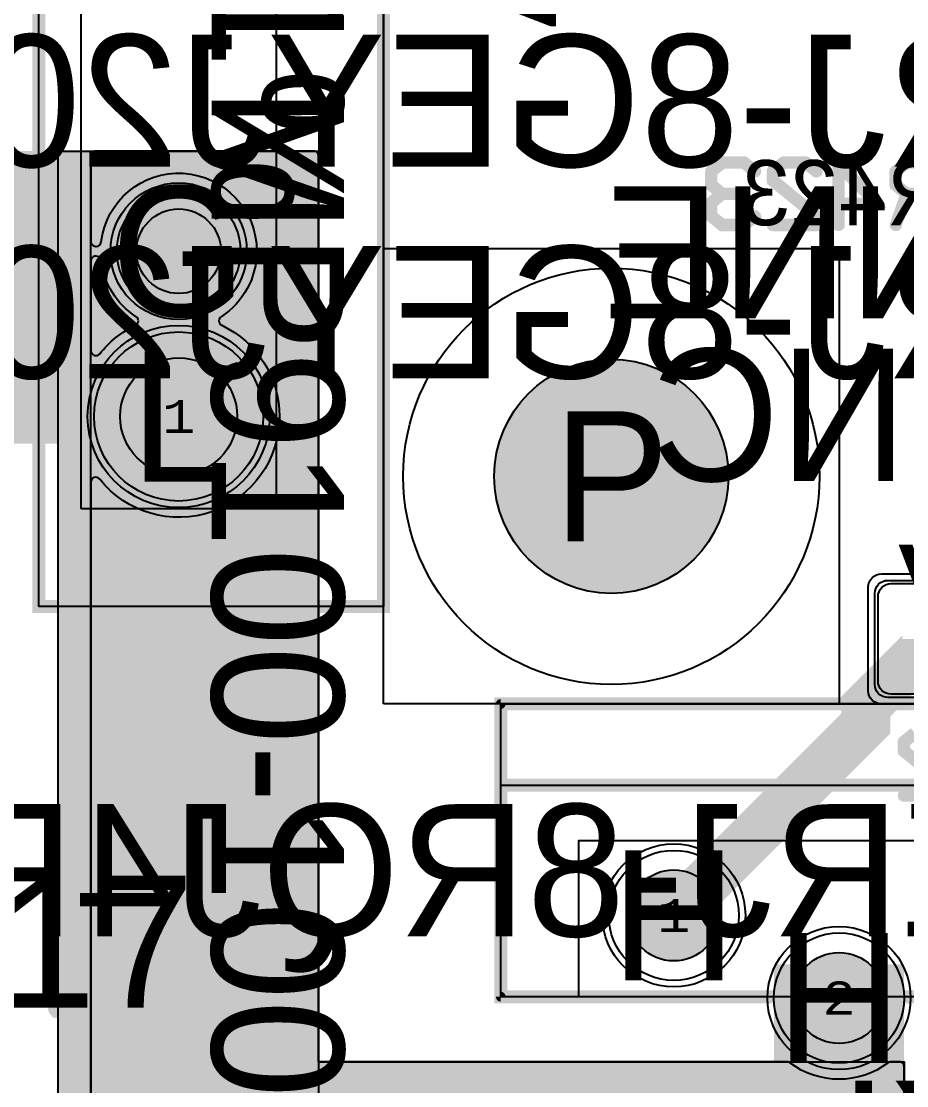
# Model space of a CAD drawing. Extents: x -28 to 199, y -61 to 255.
# Drawn here: x 20.93 to 34.54, y 11.13 to 27.5 of the extents above; entities that cross this region are included whole.
import ezdxf
from ezdxf.enums import TextEntityAlignment as Align

# ---------------------------------------------------------------- set-up
doc = ezdxf.new("R2010")
doc.units = 0
doc.header["$MEASUREMENT"] = 0
for name, color, linetype in [('ASSEMBLY_OUTLINES_TOP', 102, 'CONTINUOUS'), ('ASSEMBLY_PART_NUMBERS_BTM', 191, 'CONTINUOUS'), ('ASSEMBLY_PART_NUMBERS_TOP', 102, 'CONTINUOUS'), ('ASSEMBLY_REF_DES_TOP', 102, 'CONTINUOUS'), ('DRILL_DRAWING', 21, 'CONTINUOUS'), ('GENERATED_SILKSCREEN_BTM', 255, 'CONTINUOUS'), ('GENERATED_SILKSCREEN_TOP', 140, 'CONTINUOUS'), ('MOUNTING_HOLE_PADS_LAYER14', 150, 'CONTINUOUS'), ('MOUNTING_HOLE_PADS_LAYER17', 10, 'CONTINUOUS'), ('MOUNTING_HOLE_PADS_LAYER_2', 230, 'CONTINUOUS'), ('MOUNTING_HOLE_PADS_LAYER_3', 81, 'CONTINUOUS'), ('MOUNTING_HOLES_LAYER_2', 42, 'CONTINUOUS'), ('MOUNTING_HOLES_LAYER_3', 42, 'CONTINUOUS'), ('MOUNTING_HOLES_LAYER_BOT21', 42, 'CONTINUOUS'), ('MOUNTING_HOLES_LAYER_TOP', 42, 'CONTINUOUS'), ('PART_HOLES_LAYER_2', 30, 'CONTINUOUS'), ('PART_HOLES_LAYER_3', 30, 'CONTINUOUS'), ('PART_HOLES_LAYER_BOTTOM', 30, 'CONTINUOUS'), ('PART_HOLES_LAYER_TOP', 30, 'CONTINUOUS'), ('PART_PADS_LAYER_2', 230, 'CONTINUOUS'), ('PART_PADS_LAYER_3', 81, 'CONTINUOUS'), ('PART_PADS_LAYER_BOTTOM', 10, 'CONTINUOUS'), ('PART_PADS_LAYER_TOP', 150, 'CONTINUOUS'), ('PART_PADS_SMD_BTM', 10, 'CONTINUOUS'), ('PIN_NUMBERS_BTM', 8, 'CONTINUOUS'), ('PIN_NUMBERS_TOP', 8, 'CONTINUOUS'), ('PLACEMENT_OUTLINES_TOP', 130, 'CONTINUOUS'), ('PLANE_DATA_LAYER_2', 230, 'CONTINUOUS'), ('PLANE_DATA_LAYER_3', 81, 'CONTINUOUS'), ('PLANE_DATA_LAYER_BOTTOM', 10, 'CONTINUOUS'), ('PLANE_DATA_LAYER_TOP', 150, 'CONTINUOUS'), ('PLANE_SHAPES_LAYER_2', 230, 'CONTINUOUS'), ('PLANE_SHAPES_LAYER_3', 81, 'CONTINUOUS'), ('PLANE_SHAPES_LAYER_BOTTOM', 10, 'CONTINUOUS'), ('PLANE_SHAPES_LAYER_TOP', 150, 'CONTINUOUS'), ('SILKSCREEN_OUTLINES_TOP', 150, 'CONTINUOUS'), ('SILKSCREEN_REF_DES_BTM', 211, 'CONTINUOUS'), ('SILKSCREEN_REF_DES_TOP', 150, 'CONTINUOUS'), ('SOLDERMASK_PADS_BTM', 12, 'CONTINUOUS'), ('SOLDERMASK_PADS_TOP', 180, 'CONTINUOUS'), ('SOLDERPASTE_PADS_BTM', 12, 'CONTINUOUS'), ('TRACES_LAYER_BOTTOM', 10, 'CONTINUOUS')]:
    doc.layers.add(name, color=color, linetype=linetype)
doc.styles.add('COURIER_NEW', font='COUR.TTF')
doc.styles.add('VERDANA', font='verdana.TTF')
doc.styles.add('VERIBEST_GERBER_0', font='txt')

msp = doc.modelspace()

# ---------------------------------------------------------------- hatches: boundary and pattern name
at = {"layer": 'MOUNTING_HOLES_LAYER_2'}
h = msp.add_hatch(color=256, dxfattribs=at)
edge = h.paths.add_edge_path()
edge.add_arc((23.35, 23.96), 0.65, 0, 360)
h = msp.add_hatch(color=256, dxfattribs=at)
edge = h.paths.add_edge_path()
edge.add_arc((30, 20.5), 1.8, 0, 360)
at = {"layer": 'MOUNTING_HOLES_LAYER_3'}
h = msp.add_hatch(color=256, dxfattribs=at)
edge = h.paths.add_edge_path()
edge.add_arc((23.35, 23.96), 0.65, 0, 360)
h = msp.add_hatch(color=256, dxfattribs=at)
edge = h.paths.add_edge_path()
edge.add_arc((30, 20.5), 1.8, 0, 360)
at = {"layer": 'MOUNTING_HOLES_LAYER_BOT21'}
h = msp.add_hatch(color=256, dxfattribs=at)
edge = h.paths.add_edge_path()
edge.add_arc((23.35, 23.96), 0.65, 0, 360)
h = msp.add_hatch(color=256, dxfattribs=at)
edge = h.paths.add_edge_path()
edge.add_arc((30, 20.5), 1.8, 0, 360)
at = {"layer": 'MOUNTING_HOLES_LAYER_TOP'}
h = msp.add_hatch(color=256, dxfattribs=at)
edge = h.paths.add_edge_path()
edge.add_arc((23.35, 23.96), 0.65, 0, 360)
h = msp.add_hatch(color=256, dxfattribs=at)
edge = h.paths.add_edge_path()
edge.add_arc((30, 20.5), 1.8, 0, 360)
at = {"layer": 'PART_HOLES_LAYER_2'}
h = msp.add_hatch(color=256, dxfattribs=at)
edge = h.paths.add_edge_path()
edge.add_arc((23.35, 21.42), 0.9, 0, 360)
h = msp.add_hatch(color=256, dxfattribs=at)
edge = h.paths.add_edge_path()
edge.add_arc((30.96, 13.75), 0.7, 0, 360)
h = msp.add_hatch(color=256, dxfattribs=at)
edge = h.paths.add_edge_path()
edge.add_arc((33.5, 12.48), 0.7, 0, 360)
at = {"layer": 'PART_HOLES_LAYER_3'}
h = msp.add_hatch(color=256, dxfattribs=at)
edge = h.paths.add_edge_path()
edge.add_arc((23.35, 21.42), 0.9, 0, 360)
h = msp.add_hatch(color=256, dxfattribs=at)
edge = h.paths.add_edge_path()
edge.add_arc((30.96, 13.75), 0.7, 0, 360)
h = msp.add_hatch(color=256, dxfattribs=at)
edge = h.paths.add_edge_path()
edge.add_arc((33.5, 12.48), 0.7, 0, 360)
at = {"layer": 'PART_HOLES_LAYER_BOTTOM'}
h = msp.add_hatch(color=256, dxfattribs=at)
edge = h.paths.add_edge_path()
edge.add_arc((23.35, 21.42), 0.9, 0, 360)
h = msp.add_hatch(color=256, dxfattribs=at)
edge = h.paths.add_edge_path()
edge.add_arc((30.96, 13.75), 0.7, 0, 360)
h = msp.add_hatch(color=256, dxfattribs=at)
edge = h.paths.add_edge_path()
edge.add_arc((33.5, 12.48), 0.7, 0, 360)
at = {"layer": 'PART_HOLES_LAYER_TOP'}
h = msp.add_hatch(color=256, dxfattribs=at)
edge = h.paths.add_edge_path()
edge.add_arc((23.35, 21.42), 0.9, 0, 360)
h = msp.add_hatch(color=256, dxfattribs=at)
edge = h.paths.add_edge_path()
edge.add_arc((30.96, 13.75), 0.7, 0, 360)
h = msp.add_hatch(color=256, dxfattribs=at)
edge = h.paths.add_edge_path()
edge.add_arc((33.5, 12.48), 0.7, 0, 360)
at = {"layer": 'PLANE_DATA_LAYER_2'}
h = msp.add_hatch(color=256, dxfattribs=at)
h.paths.add_polyline_path([(34.5, 9.5762, -0.414213562373095), (34.4238, 9.5), (21.5762, 9.5, -0.414213562373095), (21.5, 9.5762), (21.5, 20.999992, 0.414213562373095), (21.499992, 21), (16.0762, 21, -0.414213562373095), (16, 21.0762), (16, 43.9238, -0.414213562373095), (16.0762, 44), (24.4238, 44, -0.414213562373095), (24.5, 43.9238), (24.5, 42.899667, -0.7486991945556105), (24.359685, 42.858488, 1.183033320293484), (22.609261, 41.265911, -0.2303238344704473), (22.638424, 41.205961, -0.2813092956367903), (22.596999, 41.138159, 0.2813096982232418), (21.7, 39.67, 0.6277045624335634), (24.376399, 38.3781, -0.6277054903425298), (24.5, 38.318438), (24.5, 37.0762, -0.414213562373095), (24.4238, 37), (19.000008, 37, 0.414213562373095), (19, 36.999992), (19, 25.500008, 0.414213562373095), (19.000008, 25.5), (25.4238, 25.5, -0.414213562373095), (25.5, 25.4238), (25.5, 11.500008, 0.414213562373095), (25.500008, 11.5), (32.697973, 11.5, -0.1638047415041784), (32.744055, 11.484487, 0.3366466963712166), (34.255945, 11.484487, -0.1638047415041784), (34.302027, 11.5), (34.4238, 11.5, -0.414213562373095), (34.5, 11.4238)], flags=0)
h.paths.add_polyline_path([(21.7, 21.42, 0.9999999999999999), (25, 21.42, 0.2813096982232418), (24.103001, 22.888159, -0.2813092956367844), (24.061576, 22.955961, -0.2303238344704473), (24.090739, 23.015911, 2.8945284113910734), (22.609261, 23.015911, -0.2303238344704473), (22.638424, 22.955961, -0.2813092956367845), (22.596999, 22.888159, 0.2813096982232418)], flags=0)
for points in [[(23.35, 23.96), (22.44759, 24.86241)], [(23.35, 23.96), (24.25241, 24.86241)], [(23.35, 23.96), (22.352888, 23.163474)], [(23.35, 23.96), (24.347112, 23.163474)], [(23.35, 21.42), (22.129392, 22.640608)], [(23.35, 21.42), (24.570608, 22.640608)], [(23.35, 21.42), (22.129392, 20.199392)], [(23.35, 21.42), (24.570608, 20.199392)], [(33.5, 12.48), (33.5, 11.1538)]]:
    msp.add_hatch(color=256, dxfattribs=at).paths.add_polyline_path(points, is_closed=False, flags=0)
at = {"layer": 'PLANE_DATA_LAYER_3'}
h = msp.add_hatch(color=256, dxfattribs=at)
h.paths.add_polyline_path([(34.5, 9.0762, -0.414213562373095), (34.4238, 9), (21.5762, 9, -0.414213562373095), (21.5, 9.0762), (21.5, 20.999992, 0.414213562373095), (21.499992, 21), (16.0762, 21, -0.414213562373095), (16, 21.0762), (16, 43.9238, -0.414213562373095), (16.0762, 44), (24.4238, 44, -0.414213562373095), (24.5, 43.9238), (24.5, 42.899667, -0.7486991945556105), (24.359685, 42.858488, 1.183033320293484), (22.609261, 41.265911, -0.2303238344704473), (22.638424, 41.205961, -0.2813092956367903), (22.596999, 41.138159, 0.2813096982232418), (21.7, 39.67, 0.6277045624335634), (24.376399, 38.3781, -0.6277054903425298), (24.5, 38.318438), (24.5, 37.0762, -0.414213562373095), (24.4238, 37), (19.000008, 37, 0.414213562373095), (19, 36.999992), (19, 25.500008, 0.414213562373095), (19.000008, 25.5), (25.4238, 25.5, -0.414213562373095), (25.5, 25.4238), (25.5, 11.500008, 0.414213562373095), (25.500008, 11.5), (32.697973, 11.5, -0.1638047415041784), (32.744055, 11.484487, 0.3366466963712166), (34.255945, 11.484487, -0.1638047415041784), (34.302027, 11.5), (34.4238, 11.5, -0.414213562373095), (34.5, 11.4238)], flags=0)
h.paths.add_polyline_path([(21.7, 21.42, 0.9999999999999999), (25, 21.42, 0.2813096982232418), (24.103001, 22.888159, -0.2813092956367844), (24.061576, 22.955961, -0.2303238344704473), (24.090739, 23.015911, 2.8945284113910734), (22.609261, 23.015911, -0.2303238344704473), (22.638424, 22.955961, -0.2813092956367845), (22.596999, 22.888159, 0.2813096982232418)], flags=0)
for points in [[(23.35, 23.96), (22.44759, 24.86241)], [(23.35, 23.96), (24.25241, 24.86241)], [(23.35, 23.96), (22.352888, 23.163474)], [(23.35, 23.96), (24.347112, 23.163474)], [(23.35, 21.42), (22.129392, 22.640608)], [(23.35, 21.42), (24.570608, 22.640608)], [(23.35, 21.42), (22.129392, 20.199392)], [(23.35, 21.42), (24.570608, 20.199392)], [(33.5, 12.48), (33.5, 11.1538)]]:
    msp.add_hatch(color=256, dxfattribs=at).paths.add_polyline_path(points, is_closed=False, flags=0)
at = {"layer": 'PLANE_DATA_LAYER_BOTTOM'}
h = msp.add_hatch(color=256, dxfattribs=at)
h.paths.add_polyline_path([(34.5, 8.5762, -0.414213562373095), (34.4238, 8.5), (21.5762, 8.5, -0.414213562373095), (21.5, 8.5762), (21.5, 25.4238, -0.414213562373095), (21.5762, 25.5), (25.4238, 25.5, -0.414213562373095), (25.5, 25.4238), (25.5, 11.000008, 0.414213562373095), (25.500008, 11), (32.499992, 11, 0.414213562373095), (32.5, 11.000008), (32.5, 11.528475, -0.6628460145526032), (32.629279, 11.583147, 0.4055801403434537), (34.370721, 11.583147, -0.6628460145526032), (34.5, 11.528475)], flags=0)
h.paths.add_polyline_path([(21.8, 21.42, 0.9999999999999999), (24.9, 21.42), (24.9, 21.420001, 0.2899560179738925), (24.01291, 22.82109, -0.5870283293925452), (24.003972, 22.953859, 3.3734481297012997), (22.696028, 22.953859, -0.5870288468671112), (22.68709, 22.82109, 0.2899560179738925), (21.8, 21.420001)], flags=0)
for points in [[(23.35, 23.96), (22.44759, 24.86241)], [(23.35, 23.96), (24.25241, 24.86241)], [(23.35, 23.96), (22.382513, 23.127741)], [(23.35, 23.96), (24.317487, 23.127741)], [(23.35, 21.42), (22.200103, 22.569897)], [(23.35, 21.42), (24.499897, 22.569897)], [(23.35, 21.42), (22.200103, 20.270103)], [(23.35, 21.42), (24.499897, 20.270103)], [(33.5, 12.48), (33.5, 11.1538)]]:
    msp.add_hatch(color=256, dxfattribs=at).paths.add_polyline_path(points, is_closed=False, flags=0)
at = {"layer": 'PLANE_DATA_LAYER_TOP'}
for points in [[(34.5, 11.4238, 0.414213562373095), (34.4238, 11.5), (34.302027, 11.5, 0.1638047415041784), (34.255945, 11.484487, -0.3366466963712166), (32.744055, 11.484487, 0.1638047415041784), (32.697973, 11.5), (25.500008, 11.5, -0.414213562373095), (25.5, 11.500008), (25.5, 25.4238, 0.414213562373095), (25.4238, 25.5), (22.0762, 25.5, 0.414213562373095), (22, 25.4238), (22, 24.1112, 0.414213562373095), (22.0762, 24.035), (22.082789, 24.035, 0.379842992008696), (22.158452, 24.102172, -0.942316194632168), (24.55, 23.96, -0.2538604440202612), (24.003972, 22.953859, 0.2538611825590406), (23.969299, 22.889969, 0.2899551032737696), (24.01291, 22.82109, -0.2899560179738925), (24.9, 21.420001), (24.9, 21.42, -0.7104239241931212), (22.135887, 20.456449, 0.7104155978778304), (22, 20.40908), (22, 9.0762, 0.414213562373095), (22.0762, 9), (34.4238, 9, 0.414213562373095), (34.5, 9.0762)], [(22.730701, 22.889969, 0.2538611825590406), (22.696028, 22.953859, -0.2224854822321104), (22.158452, 23.817828, 0.3798429920087093), (22.082789, 23.885), (22.0762, 23.885, 0.414213562373095), (22, 23.8088), (22, 22.43092, 0.7104155978778304), (22.135887, 22.383551, -0.1150097416584898), (22.687091, 22.82109, 0.2899539238480835)]]:
    msp.add_hatch(color=256, dxfattribs=at).paths.add_polyline_path(points, flags=0)
for points in [[(23.35, 23.96), (22.451394, 24.866197)], [(23.35, 23.96), (24.25241, 24.86241)], [(23.35, 23.96), (22.386022, 23.123679)], [(23.35, 23.96), (24.317487, 23.127741)], [(23.35, 21.42), (22.366281, 22.714922)], [(23.35, 21.42), (24.499897, 22.569897)], [(23.35, 21.42), (22.366281, 20.125078)], [(23.35, 21.42), (24.499897, 20.270103)], [(33.5, 12.48), (33.5, 11.1538)]]:
    msp.add_hatch(color=256, dxfattribs=at).paths.add_polyline_path(points, is_closed=False, flags=0)
at = {"layer": 'PLANE_SHAPES_LAYER_2'}
msp.add_hatch(color=256, dxfattribs=at).paths.add_polyline_path([(34.5, 9.5), (21.5, 9.5), (21.5, 25.5), (25.5, 25.5), (25.5, 11.5), (34.5, 11.5)], flags=0)
at = {"layer": 'PLANE_SHAPES_LAYER_3'}
msp.add_hatch(color=256, dxfattribs=at).paths.add_polyline_path([(34.5, 9), (21.5, 9), (21.5, 25.5), (25.5, 25.5), (25.5, 11.5), (34.5, 11.5)], flags=0)
at = {"layer": 'PLANE_SHAPES_LAYER_BOTTOM'}
msp.add_hatch(color=256, dxfattribs=at).paths.add_polyline_path([(34.5, 8.5), (21.5, 8.5), (21.5, 25.5), (25.5, 25.5), (25.5, 11), (34.5, 11)], flags=0)
at = {"layer": 'PLANE_SHAPES_LAYER_TOP'}
msp.add_hatch(color=256, dxfattribs=at).paths.add_polyline_path([(34.5, 9), (22, 9), (22, 25.5), (25.5, 25.5), (25.5, 11.5), (34.5, 11.5)], flags=0)

# ---------------------------------------------------------------- linework, layer by layer
at = {"layer": 'ASSEMBLY_OUTLINES_TOP'}
for points in [[(26.5, 17), (26.5, 102), (111.5, 102), (111.5, 17)], [(26.5, 17), (26.5, 24), (33.5, 24), (33.5, 17)]]:
    msp.add_lwpolyline(points, close=True, dxfattribs=at)
at = {"layer": 'ASSEMBLY_OUTLINES_TOP', "const_width": 0.2}
for points in [[(21.2, 18.5), (21.2, 34.5), (26.5, 34.5), (26.5, 18.5)], [(28.3, 12.5), (28.3, 17), (38.7, 17), (38.7, 12.5)]]:
    msp.add_lwpolyline(points, close=True, dxfattribs=at)
msp.add_lwpolyline([(28.3, 15.75), (38.7, 15.75)], dxfattribs=at)
at = {"layer": 'GENERATED_SILKSCREEN_BTM', "const_width": 0.15}
for points in [[(32.053, 24.347), (32.222, 24.484), (32.225, 24.486), (32.227, 24.489), (32.228, 24.492), (32.228, 24.495), (32.227, 24.502), (32.223, 24.509), (32.218, 24.514), (32.212, 24.518), (32.205, 24.519), (32.198, 24.517), (32.035, 24.384), (31.712, 24.384), (31.556, 24.51), (31.556, 24.696), (31.71, 24.823), (31.876, 24.823), (31.884, 24.825), (31.889, 24.829), (31.892, 24.836), (31.893, 24.843), (31.892, 24.85), (31.889, 24.856), (31.884, 24.861), (31.876, 24.863), (31.71, 24.863), (31.556, 24.99), (31.556, 25.176), (31.712, 25.302), (32.035, 25.302), (32.198, 25.169), (32.205, 25.167), (32.212, 25.168), (32.218, 25.171), (32.223, 25.177), (32.227, 25.183), (32.228, 25.19), (32.228, 25.194), (32.227, 25.197), (32.225, 25.2), (32.222, 25.202), (32.053, 25.339), (32.05, 25.34), (32.047, 25.341), (32.046, 25.342), (32.042, 25.343), (31.705, 25.343), (31.7, 25.342), (31.698, 25.341), (31.696, 25.34), (31.692, 25.339), (31.523, 25.202), (31.52, 25.197), (31.519, 25.193), (31.517, 25.19), (31.516, 25.186), (31.516, 24.98), (31.517, 24.977), (31.519, 24.97), (31.52, 24.965), (31.523, 24.963), (31.67, 24.843), (31.523, 24.723), (31.522, 24.721), (31.52, 24.719), (31.519, 24.718), (31.519, 24.716), (31.517, 24.709), (31.516, 24.706), (31.516, 24.5), (31.517, 24.495), (31.519, 24.491), (31.52, 24.487), (31.523, 24.484), (31.692, 24.347), (31.696, 24.345), (31.697, 24.344), (31.7, 24.344), (31.701, 24.343), (31.702, 24.343), (31.705, 24.343), (32.042, 24.343), (32.046, 24.344), (32.05, 24.345), (32.053, 24.347)], [(32.636, 25.339), (32.468, 25.202), (32.465, 25.197), (32.464, 25.193), (32.462, 25.19), (32.461, 25.186), (32.461, 25.049), (32.462, 25.045), (32.464, 25.039), (32.465, 25.034), (32.468, 25.032), (33.134, 24.491), (33.134, 24.384), (32.481, 24.384), (32.474, 24.382), (32.468, 24.378), (32.465, 24.371), (32.464, 24.363), (32.465, 24.356), (32.468, 24.349), (32.474, 24.345), (32.481, 24.343), (33.155, 24.343), (33.163, 24.345), (33.168, 24.35), (33.173, 24.355), (33.175, 24.363), (33.175, 24.5), (33.174, 24.503), (33.172, 24.51), (33.17, 24.513), (33.169, 24.515), (33.166, 24.517), (32.501, 25.059), (32.501, 25.176), (32.657, 25.302), (32.98, 25.302), (33.143, 25.169), (33.15, 25.167), (33.157, 25.168), (33.163, 25.171), (33.168, 25.177), (33.171, 25.183), (33.172, 25.19), (33.171, 25.197), (33.169, 25.2), (33.166, 25.202), (32.998, 25.339), (32.994, 25.34), (32.992, 25.341), (32.99, 25.342), (32.986, 25.343), (32.649, 25.343), (32.645, 25.342), (32.643, 25.341), (32.64, 25.34), (32.636, 25.339)], [(33.513, 24.363), (33.512, 24.355), (33.507, 24.35), (33.5, 24.347), (33.493, 24.346), (33.486, 24.347), (33.48, 24.35), (33.475, 24.355), (33.473, 24.363), (33.473, 24.666), (33.426, 24.666), (33.419, 24.668), (33.413, 24.672), (33.41, 24.679), (33.409, 24.686), (33.41, 24.694), (33.413, 24.701), (33.419, 24.706), (33.426, 24.707), (33.473, 24.707), (33.473, 25.295), (33.474, 25.3), (33.477, 25.304), (33.481, 25.308), (33.486, 25.311), (33.492, 25.313), (33.498, 25.314), (33.503, 25.313), (33.508, 25.309), (34.115, 24.702), (34.119, 24.696), (34.121, 24.69), (34.12, 24.684), (34.116, 24.677), (34.114, 24.672), (34.11, 24.669), (34.106, 24.667), (34.101, 24.666), (33.513, 24.666), (33.513, 24.363)], [(34.051, 24.707), (33.513, 25.243), (33.513, 24.707), (34.051, 24.707)], [(34.357, 24.963), (34.354, 24.965), (34.353, 24.97), (34.351, 24.975), (34.35, 24.98), (34.35, 25.186), (34.351, 25.191), (34.353, 25.194), (34.353, 25.197), (34.354, 25.198), (34.356, 25.199), (34.357, 25.201), (34.527, 25.339), (34.532, 25.341), (34.536, 25.342), (34.54, 25.343), (35.044, 25.343)], [(35.024, 25.302), (34.546, 25.302), (34.39, 25.176), (34.39, 24.99), (34.546, 24.863), (35.024, 24.863), (35.024, 25.302)], [(35.024, 24.823), (34.554, 24.823), (34.39, 24.357), (34.386, 24.35), (34.379, 24.346), (34.372, 24.345), (34.365, 24.347), (34.359, 24.35), (34.354, 24.355), (34.352, 24.362), (34.353, 24.37), (34.517, 24.836), (34.357, 24.963)], [(34.6505, 16.569), (34.4825, 16.432), (34.4795, 16.427), (34.4785, 16.423), (34.4765, 16.42), (34.4755, 16.416), (34.4755, 16.279), (34.4765, 16.275), (34.4785, 16.269), (34.4795, 16.264), (34.4825, 16.262), (35.1485, 15.721)], [(35.1805, 15.747), (34.5155, 16.289), (34.5155, 16.406), (34.6715, 16.532)], [(35.1485, 15.614), (34.4955, 15.614), (34.4885, 15.612), (34.4825, 15.608), (34.4795, 15.601), (34.4785, 15.593), (34.4795, 15.586), (34.4825, 15.579), (34.4885, 15.575), (34.4955, 15.573), (35.1695, 15.573)]]:
    msp.add_lwpolyline(points, dxfattribs=at)
at = {"layer": 'GENERATED_SILKSCREEN_TOP', "const_width": 0.15}
msp.add_lwpolyline([(21.2, 18.5), (21.2, 34.5), (26.5, 34.5), (26.5, 18.5)], close=True, dxfattribs=at)
msp.add_lwpolyline([(38.700005, 12.5, -0.4142135624), (38.7, 12.499995), (34.574814, 12.499995, 2.3256e-06), (34.574814, 12.500005), (38.699995, 12.500005), (38.699995, 16.999995), (28.300005, 16.999995), (28.300005, 12.500005), (32.425186, 12.500005, 2.3256e-06), (32.425186, 12.499995), (28.3, 12.499995, -0.4142135624), (28.299995, 12.5), (28.299995, 17, -0.4142135624), (28.3, 17.000005), (38.7, 17.000005, -0.4142135624), (38.700005, 17), (38.700005, 12.5)], format="xyb", dxfattribs=at)
at = {"layer": 'GENERATED_SILKSCREEN_TOP'}
for points, const_width in [([(28.3, 15.75), (38.7, 15.75)], 0.15), ([(21.497995, 12.37872), (21.481755, 12.37466), (21.473635, 12.36654), (21.467545, 12.35233), (21.465515, 12.33609), (21.467545, 12.32188), (21.473635, 12.30767), (21.481755, 12.29752), (21.497995, 12.29549), (22.289695, 12.29549), (22.303905, 12.29752), (22.316085, 12.30767), (22.322175, 12.32188), (22.324205, 12.33609), (22.322175, 12.35233), (22.316085, 12.36654), (22.303905, 12.37466), (22.289695, 12.37872), (21.932415, 12.37872), (21.932415, 14.28489), (21.930385, 14.2991), (21.924295, 14.30925), (21.914145, 14.31534), (21.899935, 14.31737), (21.889785, 14.3194), (21.879635, 14.3194), (21.871515, 14.31534), (21.863395, 14.30722), (21.467545, 13.751), (21.461455, 13.73679), (21.461455, 13.72258), (21.467545, 13.7104), (21.477695, 13.70025), (21.489875, 13.69213), (21.504085, 13.68807), (21.512205, 13.68807), (21.518295, 13.6901), (21.528445, 13.70228), (21.853245, 14.157), (21.853245, 12.37872), (21.497995, 12.37872)], 0.25), ([(23.333115, 12.35639), (23.329055, 12.34218), (23.331085, 12.32797), (23.341235, 12.31579), (23.351385, 12.30767), (23.365595, 12.30361), (23.379805, 12.30158), (23.391985, 12.30564), (23.402135, 12.31782), (24.496305, 14.26459), (24.500365, 14.27474), (24.500365, 14.28286), (24.500365, 14.29098), (24.496305, 14.2991), (24.490215, 14.31128), (24.482095, 14.3194), (24.471945, 14.32346), (24.461795, 14.32549), (23.091545, 14.32549), (23.077335, 14.32143), (23.067185, 14.31128), (23.059065, 14.2991), (23.057035, 14.28286), (23.059065, 14.26865), (23.067185, 14.25444), (23.077335, 14.24429), (23.091545, 14.24226), (24.392775, 14.24226), (23.333115, 12.35639)], 0.25)]:
    msp.add_lwpolyline(points, dxfattribs=dict(at, const_width=const_width))
at = {"layer": 'MOUNTING_HOLE_PADS_LAYER14'}
for centre, radius in [((23.35, 23.96), 0.95), ((30, 20.5), 3.2)]:
    msp.add_circle(centre, radius, dxfattribs=at)
at = {"layer": 'MOUNTING_HOLE_PADS_LAYER17'}
for centre, radius in [((23.35, 23.96), 0.95), ((30, 20.5), 3.2)]:
    msp.add_circle(centre, radius, dxfattribs=at)
at = {"layer": 'MOUNTING_HOLE_PADS_LAYER_2'}
for centre, radius in [((23.35, 23.96), 0.95), ((30, 20.5), 3.2)]:
    msp.add_circle(centre, radius, dxfattribs=at)
at = {"layer": 'MOUNTING_HOLE_PADS_LAYER_3'}
for centre, radius in [((23.35, 23.96), 0.95), ((30, 20.5), 3.2)]:
    msp.add_circle(centre, radius, dxfattribs=at)
at = {"layer": 'MOUNTING_HOLES_LAYER_2'}
for centre, radius in [((23.35, 23.96), 0.65), ((30, 20.5), 1.8)]:
    msp.add_circle(centre, radius, dxfattribs=at)
at = {"layer": 'MOUNTING_HOLES_LAYER_3'}
for centre, radius in [((23.35, 23.96), 0.65), ((30, 20.5), 1.8)]:
    msp.add_circle(centre, radius, dxfattribs=at)
at = {"layer": 'MOUNTING_HOLES_LAYER_BOT21'}
for centre, radius in [((23.35, 23.96), 0.65), ((30, 20.5), 1.8)]:
    msp.add_circle(centre, radius, dxfattribs=at)
at = {"layer": 'MOUNTING_HOLES_LAYER_TOP'}
for centre, radius in [((23.35, 23.96), 0.65), ((30, 20.5), 1.8)]:
    msp.add_circle(centre, radius, dxfattribs=at)
at = {"layer": 'PART_HOLES_LAYER_2'}
for centre, radius in [((23.35, 21.42), 0.9), ((30.96, 13.75), 0.7), ((33.5, 12.48), 0.7)]:
    msp.add_circle(centre, radius, dxfattribs=at)
at = {"layer": 'PART_HOLES_LAYER_3'}
for centre, radius in [((23.35, 21.42), 0.9), ((30.96, 13.75), 0.7), ((33.5, 12.48), 0.7)]:
    msp.add_circle(centre, radius, dxfattribs=at)
at = {"layer": 'PART_HOLES_LAYER_BOTTOM'}
for centre, radius in [((23.35, 21.42), 0.9), ((30.96, 13.75), 0.7), ((33.5, 12.48), 0.7)]:
    msp.add_circle(centre, radius, dxfattribs=at)
at = {"layer": 'PART_HOLES_LAYER_TOP'}
for centre, radius in [((23.35, 21.42), 0.9), ((30.96, 13.75), 0.7), ((33.5, 12.48), 0.7)]:
    msp.add_circle(centre, radius, dxfattribs=at)
at = {"layer": 'PART_PADS_LAYER_2'}
for centre, radius in [((23.35, 21.42), 1.4), ((30.96, 13.75), 1), ((33.5, 12.48), 1)]:
    msp.add_circle(centre, radius, dxfattribs=at)
at = {"layer": 'PART_PADS_LAYER_3'}
for centre, radius in [((23.35, 21.42), 1.4), ((30.96, 13.75), 1), ((33.5, 12.48), 1)]:
    msp.add_circle(centre, radius, dxfattribs=at)
at = {"layer": 'PART_PADS_LAYER_BOTTOM'}
for centre, radius in [((23.35, 21.42), 1.3), ((30.96, 13.75), 1), ((33.5, 12.48), 1)]:
    msp.add_circle(centre, radius, dxfattribs=at)
at = {"layer": 'PART_PADS_LAYER_TOP'}
for centre, radius in [((23.35, 21.42), 1.3), ((30.96, 13.75), 1), ((33.5, 12.48), 1)]:
    msp.add_circle(centre, radius, dxfattribs=at)
at = {"layer": 'PART_PADS_SMD_BTM'}
msp.add_lwpolyline([(34.25, 17.1, -0.4142135624), (34.05, 17.3), (34.05, 18.7, -0.4142135624), (34.25, 18.9), (35.45, 18.9, -0.4142135624), (35.65, 18.7), (35.65, 17.3, -0.4142135624), (35.45, 17.1)], format="xyb", close=True, dxfattribs=at)
at = {"layer": 'PLACEMENT_OUTLINES_TOP'}
for points in [[(21.85, 20), (21.85, 33), (24.85, 33), (24.85, 20)], [(29.5, 12.5), (29.5, 14.9), (37.5, 14.9), (37.5, 12.5)]]:
    msp.add_lwpolyline(points, close=True, dxfattribs=at)
at = {"layer": 'PLANE_DATA_LAYER_2', "const_width": 0.5}
for points in [[(23.35, 23.96), (22.44759, 24.86241)], [(23.35, 23.96), (24.25241, 24.86241)], [(23.35, 23.96), (22.352888, 23.163474)], [(23.35, 23.96), (24.347112, 23.163474)], [(23.35, 21.42), (22.129392, 22.640608)], [(23.35, 21.42), (24.570608, 22.640608)], [(23.35, 21.42), (22.129392, 20.199392)], [(23.35, 21.42), (24.570608, 20.199392)], [(33.5, 12.48), (33.5, 11.1538)]]:
    msp.add_lwpolyline(points, dxfattribs=at)
at = {"layer": 'PLANE_DATA_LAYER_3', "const_width": 0.5}
for points in [[(23.35, 23.96), (22.44759, 24.86241)], [(23.35, 23.96), (24.25241, 24.86241)], [(23.35, 23.96), (22.352888, 23.163474)], [(23.35, 23.96), (24.347112, 23.163474)], [(23.35, 21.42), (22.129392, 22.640608)], [(23.35, 21.42), (24.570608, 22.640608)], [(23.35, 21.42), (22.129392, 20.199392)], [(23.35, 21.42), (24.570608, 20.199392)], [(33.5, 12.48), (33.5, 11.1538)]]:
    msp.add_lwpolyline(points, dxfattribs=at)
at = {"layer": 'PLANE_DATA_LAYER_BOTTOM', "const_width": 0.5}
for points in [[(23.35, 23.96), (22.44759, 24.86241)], [(23.35, 23.96), (24.25241, 24.86241)], [(23.35, 23.96), (22.382513, 23.127741)], [(23.35, 23.96), (24.317487, 23.127741)], [(23.35, 21.42), (22.200103, 22.569897)], [(23.35, 21.42), (24.499897, 22.569897)], [(23.35, 21.42), (22.200103, 20.270103)], [(23.35, 21.42), (24.499897, 20.270103)], [(33.5, 12.48), (33.5, 11.1538)]]:
    msp.add_lwpolyline(points, dxfattribs=at)
at = {"layer": 'PLANE_DATA_LAYER_TOP'}
msp.add_lwpolyline([(34.5, 9.0762), (34.5, 11.4238, 0.4142135624), (34.4238, 11.5), (34.302027, 11.5, 0.1638047415), (34.255945, 11.484487, -0.3366466964), (32.744055, 11.484487, 0.1638047415), (32.697973, 11.5), (25.500008, 11.5, -0.4142135624), (25.5, 11.500008), (25.5, 25.4238, 0.4142135624), (25.4238, 25.5), (22.0762, 25.5, 0.4142135624), (22, 25.4238), (22, 24.1112, 0.4142135624), (22.0762, 24.035), (22.082789, 24.035, 0.379842992), (22.158452, 24.102172, -0.9423161946), (24.55, 23.96, -0.253860444), (24.003972, 22.953859, 0.2538611826), (23.969299, 22.889969, 0.2899551033), (24.01291, 22.82109, -0.289956018), (24.9, 21.420001), (24.9, 21.42, -0.7104239242), (22.135887, 20.456449, 0.7104155979), (22, 20.40908), (22, 9.0762, 0.4142135624)], format="xyb", dxfattribs=at)
at = {"layer": 'PLANE_DATA_LAYER_TOP', "const_width": 0.5}
for points in [[(23.35, 23.96), (22.451394, 24.866197)], [(23.35, 23.96), (24.25241, 24.86241)], [(23.35, 23.96), (22.386022, 23.123679)], [(23.35, 23.96), (24.317487, 23.127741)], [(23.35, 21.42), (22.366281, 22.714922)], [(23.35, 21.42), (24.499897, 22.569897)], [(23.35, 21.42), (22.366281, 20.125078)], [(23.35, 21.42), (24.499897, 20.270103)], [(33.5, 12.48), (33.5, 11.1538)]]:
    msp.add_lwpolyline(points, dxfattribs=at)
at = {"layer": 'PLANE_DATA_LAYER_TOP'}
msp.add_lwpolyline([(22.730701, 22.889969, 0.2538611826), (22.696028, 22.953859, -0.2224854822), (22.158452, 23.817828, 0.379842992), (22.082789, 23.885), (22.0762, 23.885, 0.4142135624), (22, 23.8088), (22, 22.43092, 0.7104155979), (22.135887, 22.383551, -0.1150097417), (22.687091, 22.82109, 0.2899539238)], format="xyb", close=True, dxfattribs=at)
at = {"layer": 'PLANE_SHAPES_LAYER_2'}
msp.add_lwpolyline([(34.5, 9.5), (21.5, 9.5), (21.5, 25.5), (25.5, 25.5), (25.5, 11.5), (34.5, 11.5)], close=True, dxfattribs=at)
msp.add_solid([(19, 21), (21.5, 21), (19, 25.5), (21.5, 25.5)], dxfattribs=at)
at = {"layer": 'PLANE_SHAPES_LAYER_3'}
msp.add_lwpolyline([(34.5, 9), (21.5, 9), (21.5, 25.5), (25.5, 25.5), (25.5, 11.5), (34.5, 11.5)], close=True, dxfattribs=at)
msp.add_solid([(19, 21), (21.5, 21), (19, 25.5), (21.5, 25.5)], dxfattribs=at)
at = {"layer": 'PLANE_SHAPES_LAYER_BOTTOM'}
msp.add_lwpolyline([(34.5, 8.5), (21.5, 8.5), (21.5, 25.5), (25.5, 25.5), (25.5, 11), (34.5, 11)], close=True, dxfattribs=at)
msp.add_solid([(32.5, 11), (34.5, 11), (32.5, 13), (34.5, 13)], dxfattribs=at)
at = {"layer": 'PLANE_SHAPES_LAYER_TOP'}
msp.add_lwpolyline([(34.5, 9), (22, 9), (22, 25.5), (25.5, 25.5), (25.5, 11.5), (34.5, 11.5)], close=True, dxfattribs=at)
at = {"layer": 'SILKSCREEN_OUTLINES_TOP'}
for points in [[(21.2, 18.5), (21.2, 34.5), (26.5, 34.5), (26.5, 18.5)], [(28.3, 12.5), (28.3, 17), (38.7, 17), (38.7, 12.5)]]:
    msp.add_lwpolyline(points, close=True, dxfattribs=at)
msp.add_lwpolyline([(28.3, 15.75), (38.7, 15.75)], dxfattribs=at)
at = {"layer": 'SOLDERMASK_PADS_BTM'}
msp.add_lwpolyline([(34.15, 17, -0.4142135624), (33.95, 17.2), (33.95, 18.8, -0.4142135624), (34.15, 19), (35.55, 19, -0.4142135624), (35.75, 18.8), (35.75, 17.2, -0.4142135624), (35.55, 17)], format="xyb", close=True, dxfattribs=at)
for centre, radius in [((23.35, 23.96), 1.05), ((23.35, 21.42), 1.4), ((30.96, 13.75), 1.1), ((33.5, 12.48), 1.1)]:
    msp.add_circle(centre, radius, dxfattribs=at)
at = {"layer": 'SOLDERMASK_PADS_TOP'}
for centre, radius in [((23.35, 23.96), 1.05), ((23.35, 21.42), 1.4), ((30.96, 13.75), 1.1), ((33.5, 12.48), 1.1)]:
    msp.add_circle(centre, radius, dxfattribs=at)
at = {"layer": 'SOLDERPASTE_PADS_BTM'}
msp.add_lwpolyline([(34.3, 17.15, -0.4142135624), (34.1, 17.35), (34.1, 18.65, -0.4142135624), (34.3, 18.85), (35.4, 18.85, -0.4142135624), (35.6, 18.65), (35.6, 17.35, -0.4142135624), (35.4, 17.15)], format="xyb", close=True, dxfattribs=at)
at = {"layer": 'TRACES_LAYER_BOTTOM', "const_width": 0.75}
msp.add_lwpolyline([(34.85, 18), (34.85, 17.9), (33.912709, 16.962709), (33.912709, 16.702709), (30.96, 13.75)], dxfattribs=at)

# ---------------------------------------------------------------- texts
at = {"layer": 'ASSEMBLY_PART_NUMBERS_BTM', "style": 'VERIBEST_GERBER_0', "text_generation_flag": 2}
for s, p in [('ERJ-8GEYJ203V', (38, 27.29)), ('CL21B225KOFNNNE', (56, 24.96)), ('ERJ-8GEYJ203V', (38, 24.04)), ('CL10B104KB8SFNC', (56, 22.46)), ('ERJ-8RQJ4R7V', (36.25, 15.46))]:
    msp.add_text(s, height=2.032, dxfattribs=at).set_placement(p, align=Align.TOP_LEFT)
at = {"layer": 'ASSEMBLY_PART_NUMBERS_TOP', "style": 'VERIBEST_GERBER_0'}
for p in [(25.89, 44.75), (25.89, 26.5)]:
    msp.add_text('MP9100-100-1%', height=2.032, rotation=270, dxfattribs=at).set_placement(p, align=Align.TOP_LEFT)
msp.add_text('IXTP10P50P', height=2.032, dxfattribs=at).set_placement((33.5, 11.21), align=Align.TOP_LEFT)
at = {"layer": 'ASSEMBLY_REF_DES_TOP', "style": 'VERDANA'}
msp.add_text('R647', height=1.5, rotation=270, dxfattribs=at).set_placement((29.15, 32.6), align=Align.TOP_LEFT)
msp.add_text('V62', height=1.5, dxfattribs=at).set_placement((34.4, 19.45), align=Align.TOP_LEFT)
at = {"layer": 'DRILL_DRAWING', "style": 'VERIBEST_GERBER_0'}
for s, p in [('G', (23.35, 23.96)), ('L', (23.35, 21.42)), ('P', (30, 20.5)), ('H', (30.96, 13.75)), ('H', (33.5, 12.48))]:
    msp.add_text(s, height=2, dxfattribs=at).set_placement(p, align=Align.MIDDLE_CENTER)
at = {"layer": 'PIN_NUMBERS_BTM', "style": 'COURIER_NEW'}
for s, p in [('1', (23.35, 21.42)), ('1', (30.96, 13.75)), ('2', (33.5, 12.48))]:
    msp.add_text(s, height=0.508, dxfattribs=at).set_placement(p, align=Align.MIDDLE_CENTER)
at = {"layer": 'PIN_NUMBERS_TOP', "style": 'COURIER_NEW'}
for s, p in [('1', (23.35, 21.42)), ('1', (30.96, 13.75)), ('2', (33.5, 12.48))]:
    msp.add_text(s, height=0.508, dxfattribs=at).set_placement(p, align=Align.MIDDLE_CENTER)
at = {"layer": 'SILKSCREEN_REF_DES_BTM', "style": 'VERIBEST_GERBER_0', "text_generation_flag": 2}
msp.add_text('R423', height=1, dxfattribs=at).set_placement((35.2, 25.36), align=Align.TOP_LEFT)
at = {"layer": 'SILKSCREEN_REF_DES_TOP', "style": 'VERIBEST_GERBER_0'}
msp.add_text('C317', height=2.03, dxfattribs=at).set_placement((17.1, 14.36), align=Align.TOP_LEFT)

doc.saveas('drawing.dxf')
